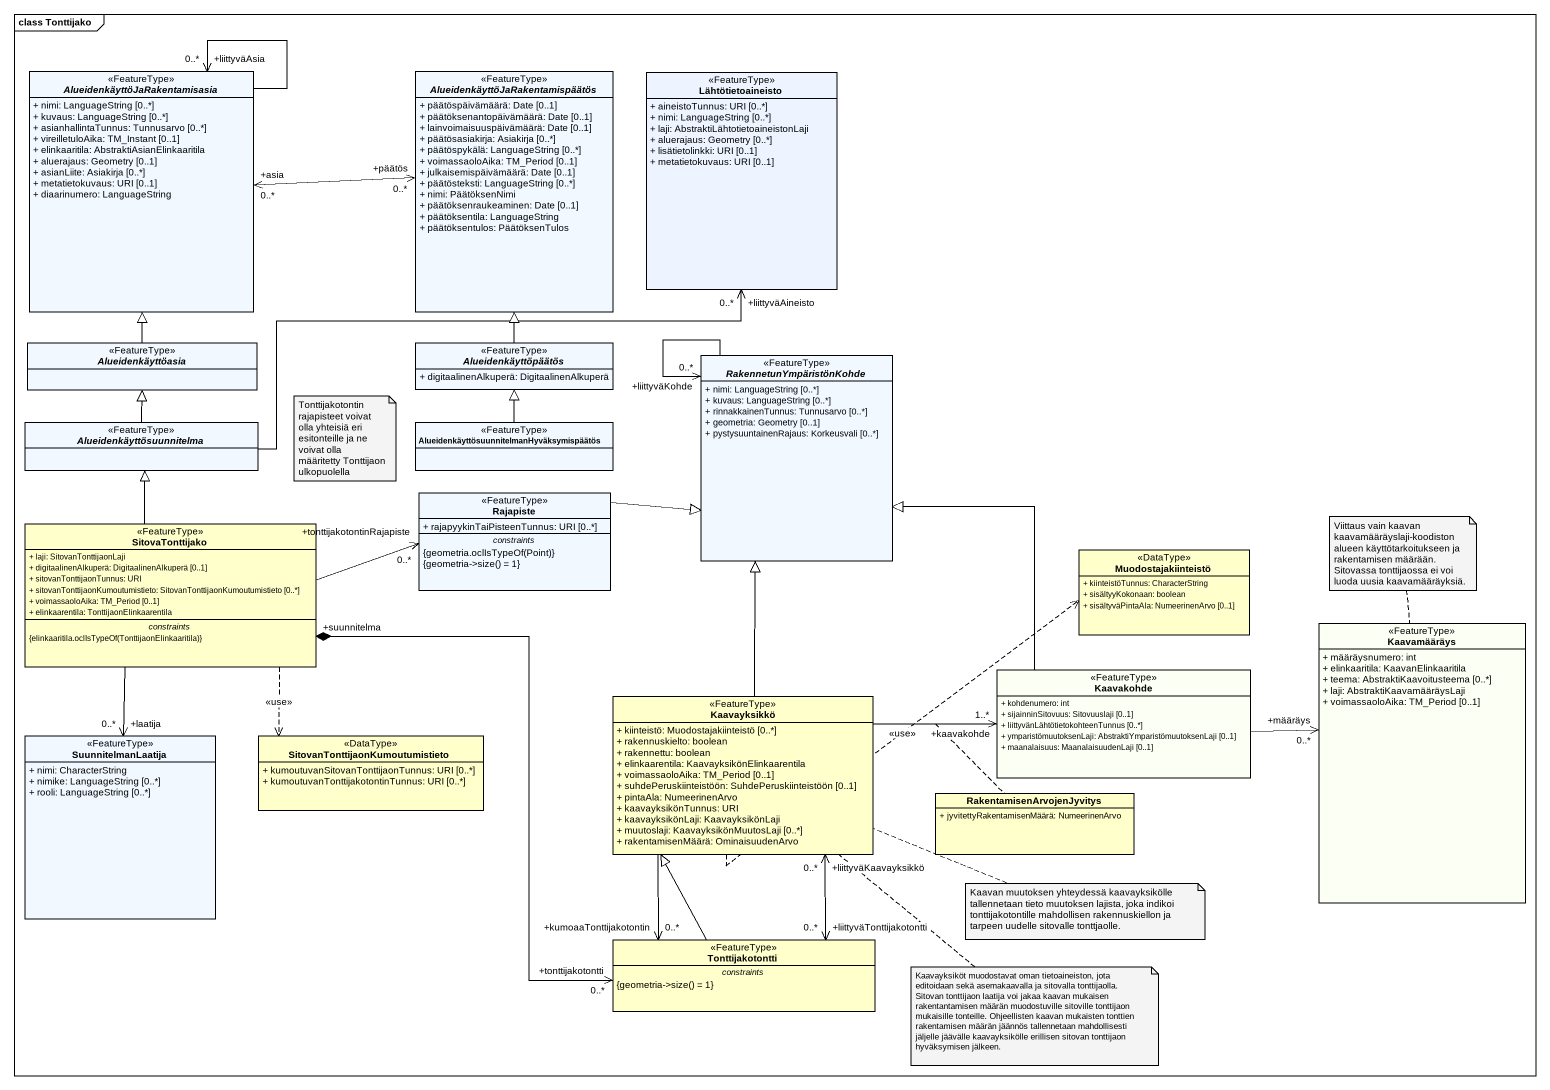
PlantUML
@startuml
mainframe class Tonttijako
hide circle
hide empty members
skinparam classAttributeIconSize 0
abstract class "AlueidenkäyttöJaRakentamisasia" as AlueidenkäyttöJaRakentamisas <<FeatureType>> #F1F8FF {
  + nimi: LanguageString [0..*]
  + kuvaus: LanguageString [0..*]
  + asianhallintaTunnus: Tunnusarvo [0..*]
  + vireilletuloAika: TM_Instant [0..1]
  + elinkaaritila: AbstraktiAsianElinkaaritila
  + aluerajaus: Geometry [0..1]
  + asianLiite: Asiakirja [0..*]
  + metatietokuvaus: URI [0..1]
  + diaarinumero: LanguageString
}
abstract class "AlueidenkäyttöJaRakentamispäätös" as AlueidenkäyttöJaRakentamispä <<FeatureType>> #F1F8FF {
  + päätöspäivämäärä: Date [0..1]
  + päätöksenantopäivämäärä: Date [0..1]
  + lainvoimaisuuspäivämäärä: Date [0..1]
  + päätösasiakirja: Asiakirja [0..*]
  + päätöspykälä: LanguageString [0..*]
  + voimassaoloAika: TM_Period [0..1]
  + julkaisemispäivämäärä: Date [0..1]
  + päätösteksti: LanguageString [0..*]
  + nimi: PäätöksenNimi
  + päätöksenraukeaminen: Date [0..1]
  + päätöksentila: LanguageString
  + päätöksentulos: PäätöksenTulos
}
class Lähtötietoaineisto <<FeatureType>> #EDF4FF {
  + aineistoTunnus: URI [0..*]
  + nimi: LanguageString [0..*]
  + laji: AbstraktiLähtotietoaineistonLaji
  + aluerajaus: Geometry [0..*]
  + lisätietolinkki: URI [0..1]
  + metatietokuvaus: URI [0..1]
}
abstract class Alueidenkäyttöasia <<FeatureType>> #F1F8FF
abstract class Alueidenkäyttöpäätös <<FeatureType>> #F1F8FF {
  + digitaalinenAlkuperä: DigitaalinenAlkuperä
}
abstract class RakennetunYmpäristönKohde <<FeatureType>> #F1F8FF {
  + nimi: LanguageString [0..*]
  + kuvaus: LanguageString [0..*]
  + rinnakkainenTunnus: Tunnusarvo [0..*]
  + geometria: Geometry [0..1]
  + pystysuuntainenRajaus: Korkeusvali [0..*]
}
abstract class Alueidenkäyttösuunnitelma <<FeatureType>> #F1F8FF
class "AlueidenkäyttösuunnitelmanHyväksymispäätös" as AlueidenkäyttösuunnitelmanHy <<FeatureType>> #F1F8FF
class Rajapiste <<FeatureType>> #F1F8FF {
  + rajapyykinTaiPisteenTunnus: URI [0..*]
  -- constraints --
  {field} {geometria.oclIsTypeOf(Point)}
  {field} {geometria->size() = 1}
}
class SitovaTonttijako <<FeatureType>> {
  + laji: SitovanTonttijaonLaji
  + digitaalinenAlkuperä: DigitaalinenAlkuperä [0..1]
  + sitovanTonttijaonTunnus: URI
  + sitovanTonttijaonKumoutumistieto: SitovanTonttijaonKumoutumistieto [0..*]
  + voimassaoloAika: TM_Period [0..1]
  + elinkaarentila: TonttijaonElinkaarentila
  -- constraints --
  {field} {elinkaaritila.oclIsTypeOf(TonttijaonElinkaaritila)}
}
class Muodostajakiinteistö <<DataType>> {
  + kiinteistöTunnus: CharacterString
  + sisältyyKokonaan: boolean
  + sisältyväPintaAla: NumeerinenArvo [0..1]
}
class Kaavamääräys <<FeatureType>> #FBFFF4 {
  + määräysnumero: int
  + elinkaaritila: KaavanElinkaaritila
  + teema: AbstraktiKaavoitusteema [0..*]
  + laji: AbstraktiKaavamääräysLaji
  + voimassaoloAika: TM_Period [0..1]
}
class Kaavayksikkö <<FeatureType>> {
  + kiinteistö: Muodostajakiinteistö [0..*]
  + rakennuskielto: boolean
  + rakennettu: boolean
  + elinkaarentila: KaavayksikönElinkaarentila
  + voimassaoloAika: TM_Period [0..1]
  + suhdePeruskiinteistöön: SuhdePeruskiinteistöön [0..1]
  + pintaAla: NumeerinenArvo
  + kaavayksikönTunnus: URI
  + kaavayksikönLaji: KaavayksikönLaji
  + muutoslaji: KaavayksikönMuutosLaji [0..*]
  + rakentamisenMäärä: OminaisuudenArvo
}
class Kaavakohde <<FeatureType>> #FBFFF4 {
  + kohdenumero: int
  + sijainninSitovuus: Sitovuuslaji [0..1]
  + liittyvänLähtötietokohteenTunnus [0..*]
  + ymparistömuutoksenLaji: AbstraktiYmparistömuutoksenLaji [0..1]
  + maanalaisuus: MaanalaisuudenLaji [0..1]
}
class SuunnitelmanLaatija <<FeatureType>> #F1F8FF {
  + nimi: CharacterString
  + nimike: LanguageString [0..*]
  + rooli: LanguageString [0..*]
}
class "SitovanTonttijaonKumoutumistieto" as SitovanTonttijaonKumoutumist <<DataType>> {
  + kumoutuvanSitovanTonttijaonTunnus: URI [0..*]
  + kumoutuvanTonttijakotontinTunnus: URI [0..*]
}
class RakentamisenArvojenJyvitys {
  + jyvitettyRakentamisenMäärä: NumeerinenArvo
}
class Tonttijakotontti <<FeatureType>> {
  -- constraints --
  {field} {geometria->size() = 1}
}
AlueidenkäyttöJaRakentamisas --> "+liittyväAsia\n0..*" AlueidenkäyttöJaRakentamisas
AlueidenkäyttöJaRakentamispä "+päätös\n0..*" <-left-> "+asia\n0..*" AlueidenkäyttöJaRakentamisas
Alueidenkäyttöasia -up-|> AlueidenkäyttöJaRakentamisas
Alueidenkäyttöpäätös -up-|> AlueidenkäyttöJaRakentamispä
RakennetunYmpäristönKohde --> "+liittyväKohde\n0..*" RakennetunYmpäristönKohde
Alueidenkäyttösuunnitelma -right-> "+liittyväAineisto\n0..*" Lähtötietoaineisto
Alueidenkäyttösuunnitelma -up-|> Alueidenkäyttöasia
AlueidenkäyttösuunnitelmanHy -up-|> Alueidenkäyttöpäätös
Rajapiste -right-|> RakennetunYmpäristönKohde
SitovaTonttijako -up-|> Alueidenkäyttösuunnitelma
SitovaTonttijako -right-> "+tonttijakotontinRajapiste\n0..*" Rajapiste
SitovaTonttijako --> "+laatija\n0..*" SuunnitelmanLaatija
SitovaTonttijako ..> SitovanTonttijaonKumoutumist : <<use>>
SitovaTonttijako "+suunnitelma" *--> "+tonttijakotontti\n0..*" Tonttijakotontti
Kaavayksikkö -up-|> RakennetunYmpäristönKohde
Kaavayksikkö .right.> Muodostajakiinteistö : <<use>>
Kaavayksikkö -right-> "+kaavakohde\n1..*" Kaavakohde
(Kaavayksikkö, Kaavakohde) .. RakentamisenArvojenJyvitys
Kaavayksikkö --> "+kumoaaTonttijakotontin\n0..*" Tonttijakotontti
Kaavakohde -up-|> RakennetunYmpäristönKohde
Kaavakohde -right-> "+määräys\n0..*" Kaavamääräys
Tonttijakotontti "+liittyväTonttijakotontti\n0..*" <-up-> "+liittyväKaavayksikkö\n0..*" Kaavayksikkö
Tonttijakotontti -up-|> Kaavayksikkö
note as N1
  Tonttijakotontin rajapisteet voivat olla yhteisiä eri esitonteille ja ne voivat olla määritetty Tonttijaon ulkopuolella
end note
note top of Kaavamääräys : Viittaus vain kaavan kaavamääräyslaji-koodiston alueen käyttötarkoitukseen ja rakentamisen määrään. Sitovassa tonttijaossa ei voi luoda uusia kaavamääräyksiä.
note right of Kaavayksikkö : Kaavan muutoksen yhteydessä kaavayksikölle tallennetaan tieto muutoksen lajista, joka indikoi tonttijakotontille mahdollisen rakennuskiellon ja tarpeen uudelle sitovalle tonttjaolle.
note bottom of Kaavayksikkö : Kaavayksiköt muodostavat oman tietoaineiston, jota editoidaan sekä asemakaavalla ja sitovalla tonttijaolla. Sitovan tonttijaon laatija voi jakaa kaavan mukaisen rakentantamisen määrän muodostuville sitoville tonttijaon mukaisille tonteille. Ohjeellisten kaavan mukaisten tonttien rakentamisen määrän jäännös tallennetaan mahdollisesti jäljelle jäävälle kaavayksikölle erillisen sitovan tonttijaon hyväksymisen jälkeen.
@enduml
